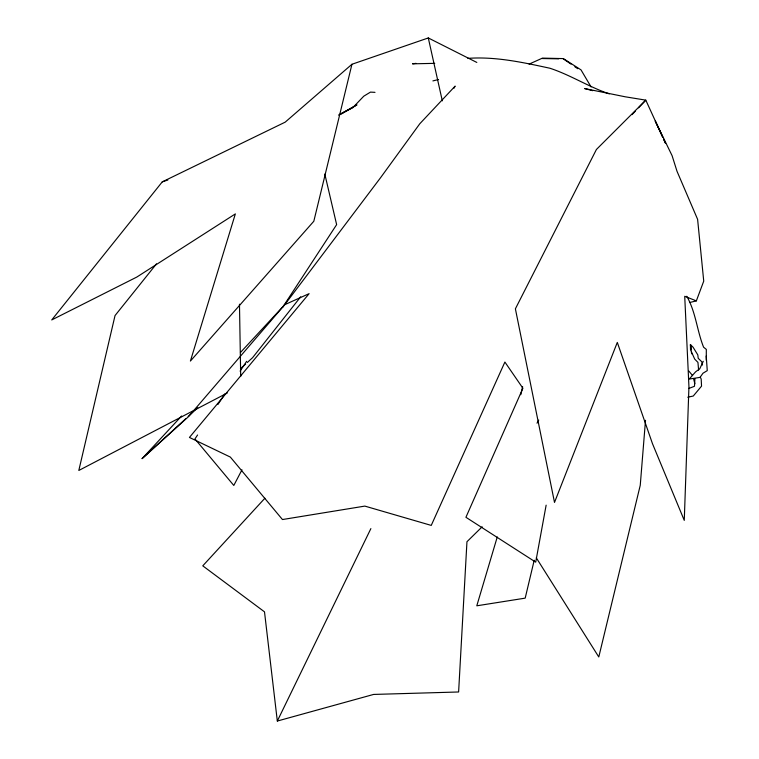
<?xml version="1.0" encoding="UTF-8"?>
<svg xmlns="http://www.w3.org/2000/svg" width="759" height="759" viewBox="0 0 759 759"><rect width="100%" height="100%" fill="white"/><g stroke="black" fill="none" stroke-linecap="round" stroke-linejoin="round"><path stroke-width="1.14" d="M706.25 360.278L706.325 349.396L703.593 347.205C696.952 330.563 695.823 312.072 686.772 296.266M694.912 378.826L694.466 386.293L688.622 388.532M645.511 420.287L640.254 485.276L598.785 656.971L536.3 557.837M690.756 349.728L691.136 345.279M546.138 505.162L535.712 562.153L465.922 517.287L522.913 388.257L504.896 362.052L431.245 525.408L364.842 506.101L282.462 519.545L230.347 457.079L189.437 437.44L309.112 293.657L284.739 304.691L240.423 352.518M520.797 394.689L522.619 386.616M534.213 560.237L525.19 598.139L476.794 605.805L497.268 536.945M351.948 64.268L313.818 221.248L190.405 361.056L235.347 213.905L136.81 277.063L51.735 319.937L162.265 181.866L285.185 122.152L351.948 64.268L428.294 37.95L476.823 62.437M689.656 302.509L696.345 300.887L703.735 281.124L697.606 219.323L677.019 171.306L672.085 155.652L655.245 121.032L662.607 136.962M703.261 361.293L699.789 368.732L695.633 371.806L689.219 379.064L700.026 377.384L702.986 373.219L707.265 370.629L706.231 356.018M482.155 526.803L466.956 541.727L458.616 691.98L373.599 694.438L277.329 721.041L370.876 528.606M241.979 469.821L233.8 485.456L194.949 438.93L197.568 435.002M454.062 88.167L455.134 86.109L419.784 123.774L380.534 177.748L284.739 304.691L188.431 416.71L142.113 458.607L181.6 415.998M537.011 423.18L538.719 420.069M217.852 404.547L225.043 393.741M240.091 371.151L246.637 361.331M282.547 307.442L336.635 224.626L324.814 174.039M300.716 296.76L252.586 357.679L247.368 362.441M156.496 263.847L115.036 315.564L78.813 470.466L227.273 393.01M264.9 498.227L202.776 565.844L264.502 611.849L277.32 721.05M632.048 114.637L635.283 111.231M638.518 107.816L644.979 100.994M662.673 137.028L645.795 100.141L596.413 149.485L515.389 308.828L554.506 502.43L617.304 342.413L652.493 443.721L684.267 520.38L688.944 386.786L684.722 296.295L696.345 300.887M142.113 458.607L185.604 418.873M188.213 416.492L197.786 407.744M240.404 368.808L245.631 364.035M338.495 115.102L356.958 104.846L341.379 113.945M340.212 114.163L352.802 107.674L363.779 96.184L370.477 92.114L375.003 92.351M529.099 64.126L542.457 58.111L563.377 58.595L581.024 69.894L591.071 86.924M162.265 181.866L167.834 180.025M432.896 80.909L438.579 79.524M687.72 397.213L693.261 396.037L701.544 386.141L701.183 379.035L700.263 377.147M416.046 63.348L412.517 63.832L434.736 63.348M467.867 58.367C495.561 56.375 523.055 62.428 549.971 68.253C570.54 74.999 588.766 86.962 609.287 93.86M542.306 58.538L558.652 58.832M645.795 100.141L625.15 96.782L584.696 88.566L592.703 90.682M563.33 58.908L571.024 64.126M574.876 66.745L577.76 68.699M690.519 349.871L690.396 344.643L693.052 347.176L697.815 354.908L698.214 358.305L701.79 361.768L702.521 365.051M688.906 371.123L692.578 375.62M691.335 351.626L694.694 359.102L697.938 362.385L698.603 370.107M693.527 378.58L694.874 383.779M428.294 37.95L442.307 100.852M690.396 344.643L691.658 353.827M239.474 304.188L240.698 376.445M665.558 143.337L663.594 139.087L665.567 143.347"/></g></svg>
